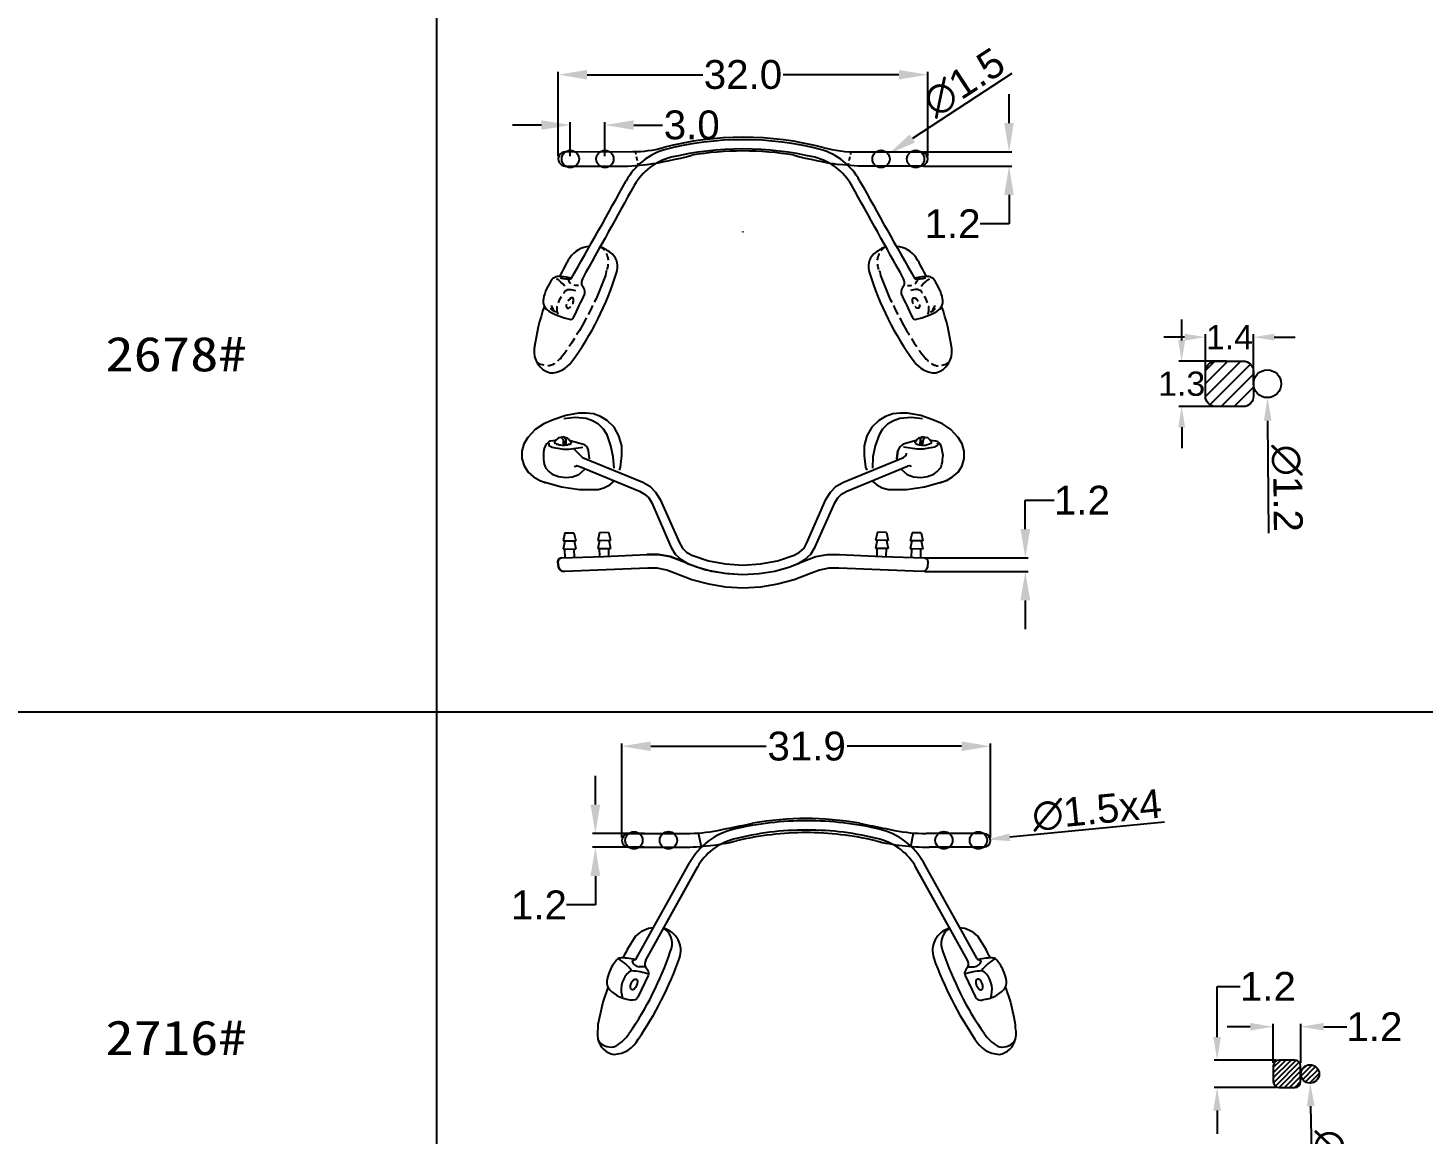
# Model space of a CAD drawing. Header units: inches. Extents: x 3613 to 8393, y -2205 to -794.
# Drawn here: x 7100.3 to 7221.2, y -1060.1 to -964.2 of the extents above; entities that cross this region are included whole.
import ezdxf

# ---------------------------------------------------------------- set-up
doc = ezdxf.new("R2010")
doc.units = ezdxf.units.IN
doc.header["$MEASUREMENT"] = 0
doc.linetypes.add('HIDDEN2', pattern=[0.1875, 0.125, -0.0625])
doc.linetypes.add('PDF_IMPORT', pattern=[1, 0.8, -0.2])
doc.layers.add('Dimension', color=3, linetype='Continuous')
doc.layers.add('Hidden Line', color=1, linetype='HIDDEN2')
doc.styles.get("Standard").update_dxf_attribs({"font": 'arial.ttf'})
doc.dimstyles.get("Standard").update_dxf_attribs({"dimtxt": 2, "dimasz": 2, "dimexe": 0.25, "dimexo": 0.25, "dimgap": 0.25, "dimtad": 1, "dimzin": 0, "dimdsep": 46, "dimtxsty": 'Standard', "dimcen": 0, "dimclrd": 3, "dimclre": 3, "dimclrt": 256, "dimazin": 0, "dimtfac": 1, "dimtofl": 0, "dimtmove": 0, "dimatfit": 3, "dimfxl": 1, "dimtolj": 1, "dimtzin": 0, "dimarcsym": 0})
doc.dimstyles.new('Standard$0', dxfattribs={"dimtxt": 2.3, "dimasz": 2, "dimexe": 1, "dimexo": 1, "dimgap": 1, "dimtad": 0, "dimtih": 1, "dimtoh": 1, "dimdec": 1, "dimzin": 0, "dimdsep": 46, "dimtxsty": 'Standard', "dimcen": 0, "dimclrd": 4, "dimclre": 4, "dimclrt": 4, "dimadec": 1, "dimazin": 0, "dimtfac": 1, "dimtdec": 1, "dimtofl": 0, "dimtmove": 0, "dimatfit": 0, "dimfxl": 1, "dimtolj": 1, "dimtzin": 0, "dimarcsym": 0})

# ---------------------------------------------------------------- blocks, each defined once
blk = doc.blocks.new('*D620')
at = {"layer": 'Defpoints', "color": 0, "transparency": 16777216}
for p in [(7204.47, -993.12), (7200.33, -997.05), (7204.47, -997.05)]:
    blk.add_point(p, dxfattribs=at)
at = {"layer": 'Dimension', "color": 3, "lineweight": -2, "transparency": 16777216}
for p, q in [((7200.33, -991.32), (7200.33, -989.52)), ((7204.22, -993.12), (7200.08, -993.12)), ((7204.22, -997.05), (7200.08, -997.05)), ((7200.33, -998.85), (7200.33, -1000.65))]:
    blk.add_line(p, q, dxfattribs=at)
at = {"layer": 'Dimension', "color": 3, "transparency": 16777216}
for points in [[(7200.03, -991.32), (7200.63, -991.32), (7200.33, -993.12)], [(7200.03, -998.85), (7200.63, -998.85), (7200.33, -997.05)]]:
    blk.add_solid(points, dxfattribs=at)
at = {"layer": 'Dimension', "transparency": 16777216, "insert": (7200.33, -995.09), "char_height": 2.1, "attachment_point": 5}
blk.add_mtext('\\A1;1.3', dxfattribs=at)
blk = doc.blocks.new('*D621')
at = {"layer": 'Defpoints', "color": 0, "transparency": 16777216}
for p in [(7206.55, -991.04), (7202.38, -995.14), (7206.55, -995.14)]:
    blk.add_point(p, dxfattribs=at)
at = {"layer": 'Dimension', "color": 3, "lineweight": -2, "transparency": 16777216}
for p, q in [((7200.58, -991.04), (7198.78, -991.04)), ((7202.38, -994.89), (7202.38, -990.79)), ((7206.55, -994.89), (7206.55, -990.79)), ((7208.35, -991.04), (7210.15, -991.04))]:
    blk.add_line(p, q, dxfattribs=at)
at = {"layer": 'Dimension', "color": 3, "transparency": 16777216}
for points in [[(7200.58, -990.74), (7200.58, -991.34), (7202.38, -991.04)], [(7208.35, -990.74), (7208.35, -991.34), (7206.55, -991.04)]]:
    blk.add_solid(points, dxfattribs=at)
at = {"layer": 'Dimension', "transparency": 16777216, "insert": (7204.47, -991.04), "char_height": 2.1, "attachment_point": 5}
blk.add_mtext('\\A1;1.4', dxfattribs=at)
blk = doc.blocks.new('*D622')
at = {"layer": 'Defpoints', "color": 0, "transparency": 16777216}
for p in [(7178.32, -968.29), (7146.3, -975.6), (7178.32, -975.6)]:
    blk.add_point(p, dxfattribs=at)
at = {"layer": 'Dimension', "color": 3, "lineweight": -2, "transparency": 16777216}
for p, q in [((7146.3, -975.35), (7146.3, -968.04)), ((7148.8, -968.29), (7158.82, -968.29)), ((7175.82, -968.29), (7165.8, -968.29)), ((7178.32, -975.35), (7178.32, -968.04))]:
    blk.add_line(p, q, dxfattribs=at)
at = {"layer": 'Dimension', "color": 3, "transparency": 16777216}
for points in [[(7148.8, -967.88), (7148.8, -968.71), (7146.3, -968.29)], [(7175.82, -967.88), (7175.82, -968.71), (7178.32, -968.29)]]:
    blk.add_solid(points, dxfattribs=at)
at = {"layer": 'Dimension', "transparency": 16777216, "insert": (7162.31, -968.29), "char_height": 2.5, "attachment_point": 5}
blk.add_mtext('\\A1;32.0', dxfattribs=at)
blk = doc.blocks.new('*D623')
at = {"layer": 'Defpoints', "color": 0, "transparency": 16777216}
for p in [(7177.71, -974.98), (7177.71, -976.21), (7185.37, -976.21)]:
    blk.add_point(p, dxfattribs=at)
at = {"layer": 'Dimension', "color": 3, "lineweight": -2, "transparency": 16777216}
for p, q in [((7185.37, -972.48), (7185.37, -969.98)), ((7177.96, -974.98), (7185.62, -974.98)), ((7177.96, -976.21), (7185.62, -976.21)), ((7185.37, -978.71), (7185.37, -981.21)), ((7185.37, -981.21), (7182.87, -981.21))]:
    blk.add_line(p, q, dxfattribs=at)
at = {"layer": 'Dimension', "color": 3, "transparency": 16777216}
for points in [[(7184.95, -972.48), (7185.78, -972.48), (7185.37, -974.98)], [(7184.95, -978.71), (7185.78, -978.71), (7185.37, -976.21)]]:
    blk.add_solid(points, dxfattribs=at)
at = {"layer": 'Dimension', "transparency": 16777216, "insert": (7180.47, -981.21), "char_height": 2.5, "attachment_point": 5}
blk.add_mtext('\\A1;1.2', dxfattribs=at)
blk = doc.blocks.new('*D624')
at = {"layer": 'Defpoints', "color": 0, "transparency": 16777216}
for p in [(7150.35, -972.66), (7147.35, -975.6), (7150.35, -975.6)]:
    blk.add_point(p, dxfattribs=at)
at = {"layer": 'Dimension', "color": 3, "lineweight": -2, "transparency": 16777216}
for p, q in [((7144.85, -972.66), (7142.35, -972.66)), ((7147.35, -975.35), (7147.35, -972.41)), ((7150.35, -975.35), (7150.35, -972.41)), ((7152.85, -972.66), (7155.35, -972.66))]:
    blk.add_line(p, q, dxfattribs=at)
at = {"layer": 'Dimension', "color": 3, "transparency": 16777216}
for points in [[(7144.85, -972.24), (7144.85, -973.07), (7147.35, -972.66)], [(7152.85, -972.24), (7152.85, -973.07), (7150.35, -972.66)]]:
    blk.add_solid(points, dxfattribs=at)
at = {"layer": 'Dimension', "transparency": 16777216, "insert": (7157.87, -972.66), "char_height": 2.5, "attachment_point": 5}
blk.add_mtext('\\A1;3.0', dxfattribs=at)
blk = doc.blocks.new('*D625')
at = {"layer": 'Defpoints', "color": 0, "transparency": 16777216}
for p in [(7174.9, -975.19), (7173.65, -976.01)]:
    blk.add_point(p, dxfattribs=at)
at = {"layer": 'Dimension', "color": 3, "transparency": 16777216}
blk.add_line((7185.6, -968.18), (7176.99, -973.82), dxfattribs=at)
blk.add_solid([(7176.76, -973.47), (7177.22, -974.16), (7174.9, -975.19)], dxfattribs=at)
at = {"layer": 'Dimension', "transparency": 16777216, "insert": (7181.47, -968.98), "char_height": 2.5, "attachment_point": 5, "rotation": 33.237}
blk.add_mtext('\\A1;∅1.5', dxfattribs=at)
blk = doc.blocks.new('*D626')
at = {"layer": 'Defpoints', "color": 0, "transparency": 16777216}
for p in [(7177.84, -1010.17), (7186.78, -1010.17), (7177.8, -1011.36)]:
    blk.add_point(p, dxfattribs=at)
at = {"layer": 'Dimension', "color": 3, "lineweight": -2, "transparency": 16777216}
for p, q in [((7186.78, -1007.67), (7186.78, -1005.17)), ((7186.78, -1005.17), (7189.28, -1005.17)), ((7178.09, -1010.17), (7187.03, -1010.17)), ((7178.05, -1011.36), (7187.03, -1011.36)), ((7186.78, -1013.86), (7186.78, -1016.36))]:
    blk.add_line(p, q, dxfattribs=at)
at = {"layer": 'Dimension', "color": 3, "transparency": 16777216}
for points in [[(7186.36, -1007.67), (7187.2, -1007.67), (7186.78, -1010.17)], [(7186.36, -1013.86), (7187.2, -1013.86), (7186.78, -1011.36)]]:
    blk.add_solid(points, dxfattribs=at)
at = {"layer": 'Dimension', "transparency": 16777216, "insert": (7191.68, -1005.17), "char_height": 2.5, "attachment_point": 5}
blk.add_mtext('\\A1;1.2', dxfattribs=at)
blk = doc.blocks.new('*D628')
at = {"layer": 'Defpoints', "color": 0, "transparency": 16777216}
for p in [(7183.75, -1026.5), (7151.82, -1034.65), (7183.75, -1034.65)]:
    blk.add_point(p, dxfattribs=at)
at = {"layer": 'Dimension', "color": 3, "lineweight": -2, "transparency": 16777216}
for p, q in [((7151.82, -1034.4), (7151.82, -1026.25)), ((7183.75, -1034.4), (7183.75, -1026.25)), ((7154.32, -1026.5), (7164.33, -1026.5)), ((7181.25, -1026.5), (7171.33, -1026.5))]:
    blk.add_line(p, q, dxfattribs=at)
at = {"layer": 'Dimension', "color": 3, "transparency": 16777216}
for points in [[(7154.32, -1026.08), (7154.32, -1026.92), (7151.82, -1026.5)], [(7181.25, -1026.08), (7181.25, -1026.92), (7183.75, -1026.5)]]:
    blk.add_solid(points, dxfattribs=at)
at = {"layer": 'Dimension', "transparency": 16777216, "insert": (7167.83, -1026.5), "char_height": 2.5, "attachment_point": 5}
blk.add_mtext('\\A1;31.9', dxfattribs=at)
blk = doc.blocks.new('*D629')
at = {"layer": 'Defpoints', "color": 0, "transparency": 16777216}
for p in [(7181.96, -1034.73), (7183.46, -1034.58)]:
    blk.add_point(p, dxfattribs=at)
at = {"layer": 'Dimension', "color": 3, "lineweight": -2, "transparency": 16777216}
blk.add_line((7198.83, -1033.08), (7185.45, -1034.39), dxfattribs=at)
at = {"layer": 'Dimension', "color": 3, "transparency": 16777216}
blk.add_solid([(7185.41, -1034.06), (7185.48, -1034.72), (7183.46, -1034.58)], dxfattribs=at)
at = {"layer": 'Dimension', "transparency": 16777216, "insert": (7192.98, -1032.05), "char_height": 2.5, "attachment_point": 5, "rotation": 5.5595}
blk.add_mtext('\\A1;∅1.5x4', dxfattribs=at)
blk = doc.blocks.new('*D630')
at = {"layer": 'Defpoints', "color": 0, "transparency": 16777216}
for p in [(7154.03, -1034.06), (7149.52, -1035.25), (7154.03, -1035.25)]:
    blk.add_point(p, dxfattribs=at)
at = {"layer": 'Dimension', "color": 3, "lineweight": -2, "transparency": 16777216}
for p, q in [((7149.52, -1031.56), (7149.52, -1029.06)), ((7153.78, -1034.06), (7149.27, -1034.06)), ((7153.78, -1035.25), (7149.27, -1035.25)), ((7149.52, -1037.75), (7149.52, -1040.25)), ((7149.52, -1040.25), (7147.02, -1040.25))]:
    blk.add_line(p, q, dxfattribs=at)
at = {"layer": 'Dimension', "color": 3, "transparency": 16777216}
for points in [[(7149.1, -1031.56), (7149.94, -1031.56), (7149.52, -1034.06)], [(7149.1, -1037.75), (7149.94, -1037.75), (7149.52, -1035.25)]]:
    blk.add_solid(points, dxfattribs=at)
at = {"layer": 'Dimension', "transparency": 16777216, "insert": (7144.63, -1040.25), "char_height": 2.5, "attachment_point": 5}
blk.add_mtext('\\A1;1.2', dxfattribs=at)
blk = doc.blocks.new('*D632')
at = {"layer": 'Defpoints', "color": 0, "transparency": 16777216}
for p in [(7208.27, -1050.81), (7208.27, -1054.2), (7210.64, -1054.2)]:
    blk.add_point(p, dxfattribs=at)
at = {"layer": 'Dimension', "color": 3, "lineweight": -2, "transparency": 16777216}
for p, q in [((7208.27, -1053.95), (7208.27, -1050.56)), ((7210.64, -1053.95), (7210.64, -1050.56)), ((7206.27, -1050.81), (7204.27, -1050.81)), ((7212.64, -1050.81), (7214.64, -1050.81))]:
    blk.add_line(p, q, dxfattribs=at)
at = {"layer": 'Dimension', "color": 3, "transparency": 16777216}
for points in [[(7206.27, -1050.48), (7206.27, -1051.14), (7208.27, -1050.81)], [(7212.64, -1050.48), (7212.64, -1051.14), (7210.64, -1050.81)]]:
    blk.add_solid(points, dxfattribs=at)
at = {"layer": 'Dimension', "transparency": 16777216, "insert": (7217.03, -1050.81), "char_height": 2.5, "attachment_point": 5}
blk.add_mtext('\\A1;1.2', dxfattribs=at)
blk = doc.blocks.new('*D633')
at = {"layer": 'Defpoints', "color": 0, "transparency": 16777216}
for p in [(7208.77, -1053.7), (7203.4, -1056.08), (7208.77, -1056.08)]:
    blk.add_point(p, dxfattribs=at)
at = {"layer": 'Dimension', "color": 3, "lineweight": -2, "transparency": 16777216}
for p, q in [((7203.4, -1051.7), (7203.4, -1047.31)), ((7203.4, -1047.31), (7205.4, -1047.31)), ((7208.52, -1053.7), (7203.15, -1053.7)), ((7208.52, -1056.08), (7203.15, -1056.08)), ((7203.4, -1058.08), (7203.4, -1060.08))]:
    blk.add_line(p, q, dxfattribs=at)
at = {"layer": 'Dimension', "color": 3, "transparency": 16777216}
for points in [[(7203.07, -1051.7), (7203.73, -1051.7), (7203.4, -1053.7)], [(7203.07, -1058.08), (7203.73, -1058.08), (7203.4, -1056.08)]]:
    blk.add_solid(points, dxfattribs=at)
at = {"layer": 'Dimension', "transparency": 16777216, "insert": (7207.8, -1047.31), "char_height": 2.5, "attachment_point": 5}
blk.add_mtext('\\A1;1.2', dxfattribs=at)
blk = doc.blocks.new('*D634')
at = {"layer": 'Defpoints', "color": 0, "transparency": 16777216}
for p in [(7211.43, -1054.11), (7211.47, -1055.69)]:
    blk.add_point(p, dxfattribs=at)
at = {"layer": 'Dimension', "color": 3, "transparency": 16777216}
blk.add_line((7211.73, -1067.47), (7211.51, -1057.69), dxfattribs=at)
blk.add_solid([(7211.85, -1057.69), (7211.18, -1057.7), (7211.47, -1055.69)], dxfattribs=at)
at = {"layer": 'Dimension', "transparency": 16777216, "insert": (7213.24, -1063.54), "char_height": 2.5, "attachment_point": 5, "rotation": 271.2858}
blk.add_mtext('\\A1;∅0.8', dxfattribs=at)
blk = doc.blocks.new('*D635')
at = {"layer": 'Defpoints', "color": 0, "transparency": 16777216}
for p in [(7207.74, -993.88), (7207.77, -996.28)]:
    blk.add_point(p, dxfattribs=at)
at = {"layer": 'Dimension', "color": 3, "transparency": 16777216}
blk.add_line((7207.89, -1008.03), (7207.79, -998.28), dxfattribs=at)
blk.add_solid([(7208.12, -998.28), (7207.45, -998.29), (7207.77, -996.28)], dxfattribs=at)
at = {"layer": 'Dimension', "transparency": 16777216, "insert": (7209.45, -1004.14), "char_height": 2.5, "attachment_point": 5, "rotation": 270.5999}
blk.add_mtext('\\A1;∅1.2', dxfattribs=at)

msp = doc.modelspace()

# ---------------------------------------------------------------- hatches: boundary and pattern name
h = msp.add_hatch()
h.set_pattern_fill('ANSI31', color=6, scale=0.25)
h.set_pattern_definition([(45, (14134.7451, -2261.6643), (-0.56126601, 0.56126601), [])])
h.paths.add_polyline_path([(7206.555, -994.967), (7206.555, -994.016, 0.4142136), (7205.655, -993.116), (7203.279, -993.116, 0.4142136), (7202.379, -994.016), (7202.379, -996.155, 0.4142136), (7203.279, -997.055), (7205.655, -997.055, 0.4142136), (7206.555, -996.155), (7206.555, -995.198, -0.0239263), (7206.549, -995.082, -0.0239263)])
h = msp.add_hatch()
h.set_pattern_fill('ANSI31', color=6, scale=0.1, style=0)
h.set_pattern_definition([(45, (5041.81207, 311.1355), (-0.224506403, 0.224506403), [])])
h.paths.add_polyline_path([(7208.265, -1055.575, 0.4142136), (7208.765, -1056.075), (7210.137, -1056.075, 0.4142136), (7210.637, -1055.575), (7210.637, -1054.204, 0.4142136), (7210.137, -1053.704), (7208.765, -1053.704, 0.4142136), (7208.265, -1054.204)])
h.paths.add_polyline_path([(7210.658, -1054.9, 0.653534), (7211.99, -1055.484), (7212.036, -1055.438, 0.1883036), (7212.246, -1054.9, 1)])

# ---------------------------------------------------------------- linework, layer by layer
for p, q in [((7135.759, -894.646), (7135.759, -1150.606)), ((7025.147, -1023.522), (7421.585, -1023.522)), ((7152.415, -1034.061), (7157.389, -1034.061)), ((7183.158, -1034.061), (7178.185, -1034.061)), ((7152.415, -1035.247), (7157.124, -1035.247)), ((7183.158, -1035.247), (7178.45, -1035.247)), ((7153.093, -1044.86), (7157.681, -1036.609)), ((7153.897, -1045.029), (7158.367, -1036.976)), ((7181.761, -1045.029), (7177.292, -1036.976)), ((7182.566, -1044.86), (7177.977, -1036.609)), ((7152.246, -1048.417), (7152.63, -1048.502)), ((7183.413, -1048.417), (7183.028, -1048.502)), ((7208.265, -1054.204), (7208.265, -1055.575)), ((7210.137, -1053.704), (7208.765, -1053.704)), ((7210.637, -1055.575), (7210.637, -1054.204)), ((7208.765, -1056.075), (7210.137, -1056.075))]:
    msp.add_line(p, q)
at = {"color": 7, "lineweight": -3}
for p, q in [((7146.915, -974.984), (7152.756, -974.963)), ((7172.296, -974.984), (7177.711, -974.984)), ((7146.915, -976.211), (7152.33, -976.211)), ((7152.33, -976.211), (7154.022, -976.084)), ((7172.296, -976.211), (7170.604, -976.084)), ((7177.711, -976.211), (7172.296, -976.211))]:
    msp.add_line(p, q, dxfattribs=at)
for points in [[(7153.049, -975.196), (7153.007, -974.984)], [(7153.176, -975.745), (7153.091, -975.407)], [(7171.577, -975.407), (7171.492, -975.745)], [(7171.662, -974.984), (7171.619, -975.196)], [(7153.261, -976.169), (7153.218, -975.957)], [(7171.45, -975.957), (7171.408, -976.169)], [(7162.313, -981.921), (7162.313, -981.879)], [(7150.342, -983.529), (7150.215, -983.402), (7150.13, -983.317), (7150.046, -983.275), (7149.961, -983.19)], [(7149.961, -983.233), (7150.299, -983.36)], [(7150.68, -984.375), (7150.638, -984.248), (7150.638, -984.163), (7150.596, -984.079), (7150.553, -983.952), (7150.511, -983.825), (7150.511, -983.783)], [(7173.946, -984.375), (7173.988, -984.248), (7173.988, -984.163), (7174.03, -984.079), (7174.073, -983.952), (7174.115, -983.825), (7174.115, -983.783)], [(7174.284, -983.529), (7174.411, -983.402), (7174.496, -983.317), (7174.58, -983.275), (7174.665, -983.19)], [(7174.665, -983.233), (7174.327, -983.36)], [(7150.511, -985.263), (7150.469, -985.348), (7150.384, -985.686), (7150.173, -986.278), (7149.876, -986.998), (7149.58, -987.717), (7149.411, -988.013)], [(7150.553, -985.179), (7150.596, -985.009), (7150.638, -984.883), (7150.638, -984.756), (7150.638, -984.713)], [(7174.073, -985.179), (7174.03, -985.009), (7173.988, -984.883), (7173.988, -984.756), (7173.988, -984.713)], [(7174.115, -985.263), (7174.157, -985.348), (7174.242, -985.686), (7174.453, -986.278), (7174.75, -986.998), (7175.046, -987.717), (7175.215, -988.013)], [(7146.873, -986.617), (7146.704, -986.405), (7146.535, -986.278), (7146.365, -986.109), (7146.154, -985.982)], [(7147.381, -986.405), (7147.296, -986.321), (7147.254, -986.194), (7147.169, -986.067)], [(7148.057, -986.575), (7147.931, -986.575), (7147.804, -986.575), (7147.677, -986.532)], [(7176.568, -986.575), (7176.695, -986.575), (7176.822, -986.575), (7176.949, -986.532)], [(7177.245, -986.405), (7177.33, -986.321), (7177.372, -986.194), (7177.457, -986.067)], [(7177.753, -986.617), (7177.922, -986.405), (7178.091, -986.278), (7178.261, -986.109), (7178.472, -985.982)], [(7146.323, -988.055), (7146.45, -987.759), (7146.577, -987.505)], [(7146.746, -987.209), (7146.788, -987.209), (7146.915, -987.04), (7146.958, -986.998), (7147.042, -986.955), (7147.127, -986.913), (7147.169, -986.913), (7147.381, -986.913), (7147.804, -986.998)], [(7147.55, -988.14), (7147.592, -988.097), (7147.592, -988.013), (7147.634, -987.928), (7147.634, -987.844), (7147.634, -987.759), (7147.592, -987.717), (7147.592, -987.674), (7147.55, -987.632), (7147.508, -987.632), (7147.465, -987.632), (7147.381, -987.674), (7147.338, -987.674), (7147.296, -987.759), (7147.211, -987.801), (7147.169, -987.886), (7147.127, -987.928)], [(7177.88, -987.209), (7177.838, -987.209), (7177.711, -987.04), (7177.668, -986.998), (7177.584, -986.955), (7177.499, -986.913), (7177.457, -986.913), (7177.245, -986.913), (7176.822, -986.998)], [(7177.076, -988.14), (7177.034, -988.097), (7177.034, -988.013), (7176.992, -987.928), (7176.992, -987.844), (7176.992, -987.759), (7177.034, -987.717), (7177.034, -987.674), (7177.076, -987.632), (7177.118, -987.632), (7177.161, -987.632), (7177.245, -987.674), (7177.288, -987.674), (7177.33, -987.759), (7177.415, -987.801), (7177.457, -987.886), (7177.499, -987.928)], [(7178.303, -988.055), (7178.176, -987.759), (7178.049, -987.505)], [(7145.731, -988.309), (7145.731, -988.394), (7145.858, -988.605), (7145.9, -988.732), (7146.027, -988.859), (7145.816, -988.732), (7145.689, -988.605), (7145.646, -988.52)], [(7146.323, -989.028), (7146.281, -988.986), (7146.239, -988.901), (7146.196, -988.817), (7146.196, -988.732), (7146.196, -988.563), (7146.196, -988.394), (7146.239, -988.351)], [(7147.042, -988.224), (7147, -988.309), (7147, -988.351), (7147.042, -988.436), (7147.042, -988.478), (7147.085, -988.52), (7147.127, -988.52), (7147.169, -988.52), (7147.211, -988.52), (7147.296, -988.478), (7147.338, -988.436), (7147.381, -988.394)], [(7149.284, -988.309), (7149.115, -988.647), (7148.904, -989.07)], [(7175.342, -988.309), (7175.511, -988.647), (7175.722, -989.07)], [(7177.584, -988.224), (7177.626, -988.309), (7177.626, -988.351), (7177.584, -988.436), (7177.584, -988.478), (7177.541, -988.52), (7177.499, -988.52), (7177.457, -988.52), (7177.415, -988.52), (7177.33, -988.478), (7177.288, -988.436), (7177.245, -988.394)], [(7178.303, -989.028), (7178.345, -988.986), (7178.387, -988.901), (7178.43, -988.817), (7178.43, -988.732), (7178.43, -988.563), (7178.43, -988.394), (7178.387, -988.351)], [(7178.895, -988.309), (7178.895, -988.394), (7178.768, -988.605), (7178.726, -988.732), (7178.599, -988.859), (7178.81, -988.732), (7178.937, -988.605), (7178.98, -988.52)], [(7148.734, -989.366), (7148.523, -989.789), (7148.142, -990.466), (7147.888, -990.847)], [(7175.892, -989.366), (7176.103, -989.789), (7176.484, -990.466), (7176.738, -990.847)], [(7147.719, -991.143), (7147.465, -991.566), (7147.254, -991.862)], [(7176.907, -991.143), (7177.161, -991.566), (7177.372, -991.862)], [(7147.042, -992.158), (7146.831, -992.454), (7146.535, -992.835), (7146.492, -992.92), (7146.408, -992.962), (7146.323, -993.047), (7146.281, -993.089), (7146.239, -993.131)], [(7177.584, -992.158), (7177.795, -992.454), (7178.091, -992.835), (7178.134, -992.92), (7178.218, -992.962), (7178.303, -993.047), (7178.345, -993.089), (7178.387, -993.131)], [(7145.096, -993.47), (7144.927, -993.427), (7144.716, -993.385), (7144.42, -993.174)], [(7145.985, -993.3), (7145.942, -993.343), (7145.816, -993.427), (7145.731, -993.47), (7145.646, -993.47), (7145.562, -993.512), (7145.435, -993.512), (7145.393, -993.512)], [(7178.641, -993.3), (7178.684, -993.343), (7178.81, -993.427), (7178.895, -993.47), (7178.98, -993.47), (7179.064, -993.512), (7179.191, -993.512), (7179.233, -993.512)], [(7179.53, -993.47), (7179.699, -993.427), (7179.91, -993.385), (7180.206, -993.174)], [(7151.611, -1002.565), (7151.695, -1002.312), (7151.822, -1001.296), (7151.822, -1000.45), (7151.568, -999.604), (7151.145, -998.843), (7150.553, -998.251), (7149.961, -997.912), (7149.369, -997.701), (7148.734, -997.616), (7148.058, -997.616), (7146.958, -997.828), (7145.858, -998.208), (7145.054, -998.547), (7144.293, -999.054), (7143.658, -999.731), (7143.32, -1000.281), (7143.151, -1000.916), (7143.151, -1001.55), (7143.362, -1002.185), (7143.7, -1002.735), (7144.166, -1003.158), (7144.758, -1003.496)], [(7151.145, -1002.396), (7151.061, -1001.423), (7150.849, -1000.45), (7150.553, -999.52), (7150.215, -999.012), (7149.792, -998.589), (7149.284, -998.293), (7148.734, -998.081), (7147.761, -997.997), (7146.788, -998.124)], [(7179.91, -1003.496), (7180.46, -1003.158), (7180.968, -1002.735), (7181.306, -1002.185), (7181.475, -1001.55), (7181.475, -1000.916), (7181.306, -1000.281), (7180.968, -999.731), (7180.333, -999.054), (7179.614, -998.547), (7178.768, -998.208), (7177.711, -997.828), (7176.568, -997.616), (7175.934, -997.616), (7175.299, -997.701), (7174.665, -997.912), (7174.073, -998.251), (7173.481, -998.843), (7173.058, -999.604), (7172.804, -1000.45), (7172.804, -1001.296), (7172.931, -1002.312), (7173.058, -1002.565)], [(7177.88, -998.124), (7176.907, -997.997), (7175.892, -998.081), (7175.342, -998.293), (7174.834, -998.589), (7174.411, -999.012), (7174.115, -999.52), (7173.777, -1000.45), (7173.565, -1001.423), (7173.523, -1002.396)], [(7146.535, -999.731), (7146.323, -999.773), (7146.112, -999.943), (7145.985, -1000.154), (7145.985, -1000.197), (7146.027, -1000.239), (7146.112, -1000.281), (7146.154, -1000.323), (7146.281, -1000.323), (7146.365, -1000.366), (7146.492, -1000.366), (7146.619, -1000.408), (7146.746, -1000.408), (7146.873, -1000.408), (7147, -1000.366), (7147.127, -1000.366), (7147.211, -1000.323), (7147.296, -1000.323), (7147.381, -1000.281), (7147.381, -1000.239), (7147.423, -1000.239)], [(7147, -1000.281), (7146.746, -1000.281), (7146.746, -999.943), (7146.535, -999.689)], [(7146.788, -999.689), (7146.577, -999.731)], [(7146.746, -999.985), (7147, -1000.281), (7147, -999.943), (7146.788, -999.689), (7147.042, -999.773), (7147.254, -999.943), (7147.423, -1000.154), (7147.423, -1000.197)], [(7177.245, -1000.197), (7177.245, -1000.154), (7177.372, -999.943), (7177.584, -999.773), (7177.88, -999.689), (7177.668, -999.943), (7177.626, -1000.281), (7177.88, -999.985)], [(7178.134, -999.689), (7177.922, -999.943), (7177.88, -1000.281), (7177.626, -1000.281)], [(7146.069, -999.985), (7145.604, -1000.07), (7145.477, -1000.112), (7145.393, -1000.197), (7145.266, -1000.323), (7145.223, -1000.408), (7145.181, -1000.493), (7145.096, -1000.704), (7145.012, -1001), (7145.012, -1001.296), (7145.012, -1001.635), (7145.054, -1001.846), (7145.096, -1002.058), (7145.181, -1002.269), (7145.223, -1002.396), (7145.477, -1002.692), (7145.773, -1002.904), (7146.323, -1003.115), (7146.958, -1003.2), (7147.55, -1003.158), (7148.1, -1002.946), (7148.565, -1002.523)], [(7145.477, -1000.239), (7145.477, -1000.366), (7145.519, -1000.45), (7145.604, -1000.493), (7145.773, -1000.577), (7146.069, -1000.62), (7146.281, -1000.662), (7146.746, -1000.746), (7147.211, -1000.746), (7148.438, -1000.577)], [(7147.338, -999.985), (7148.481, -1000.323), (7148.777, -1000.535), (7148.904, -1000.873), (7148.988, -1001.592)], [(7147.62, -1000.69), (7148.396, -1001.466), (7153.641, -1003.623), (7154.233, -1003.961), (7154.741, -1004.469), (7155.122, -1005.103), (7156.814, -1008.868), (7157.068, -1009.334), (7157.406, -1009.672), (7157.871, -1009.926), (7159.31, -1010.433), (7160.79, -1010.687), (7162.313, -1010.814), (7163.836, -1010.687), (7165.316, -1010.433), (7166.755, -1009.926), (7167.22, -1009.672), (7167.601, -1009.334), (7167.854, -1008.868), (7169.504, -1005.103), (7169.885, -1004.469), (7170.393, -1003.961), (7171.027, -1003.623), (7176.23, -1001.466), (7176.442, -1001.296), (7176.484, -1001.085)], [(7177.33, -999.985), (7176.188, -1000.323), (7175.892, -1000.535), (7175.722, -1000.873), (7175.638, -1001.592), (7175.722, -1000.873)], [(7176.061, -1002.523), (7176.526, -1002.946), (7177.076, -1003.158), (7177.711, -1003.2), (7178.303, -1003.115), (7178.853, -1002.904), (7179.149, -1002.692), (7179.403, -1002.396), (7179.487, -1002.269), (7179.53, -1002.058), (7179.614, -1001.846), (7179.614, -1001.635), (7179.656, -1001.296), (7179.614, -1001), (7179.53, -1000.704), (7179.487, -1000.493), (7179.445, -1000.408), (7179.403, -1000.323), (7179.36, -1000.323), (7179.276, -1000.197), (7179.191, -1000.112), (7179.022, -1000.07), (7178.557, -999.985)], [(7179.149, -1000.239), (7179.191, -1000.366), (7179.149, -1000.45), (7179.022, -1000.493), (7178.895, -1000.577), (7178.599, -1000.62), (7178.387, -1000.662), (7177.922, -1000.746), (7177.415, -1000.746), (7176.23, -1000.577)], [(7147.719, -1002.269), (7147.761, -1002.227), (7147.804, -1002.227), (7147.846, -1002.227), (7147.888, -1002.185), (7147.931, -1002.185), (7147.888, -1002.185), (7148.1, -1002.227), (7153.345, -1004.384), (7153.768, -1004.638), (7154.149, -1004.977), (7154.403, -1005.4), (7156.052, -1009.207), (7156.433, -1009.841), (7156.941, -1010.306), (7157.575, -1010.687), (7159.098, -1011.195), (7160.706, -1011.491), (7162.313, -1011.618)], [(7147.761, -1002.227), (7147.804, -1002.227), (7147.846, -1002.227)], [(7167.051, -1010.687), (7167.685, -1010.306), (7168.193, -1009.841), (7168.574, -1009.207), (7170.266, -1005.4), (7170.519, -1004.977), (7170.858, -1004.638), (7171.323, -1004.384), (7176.568, -1002.227)], [(7176.907, -1002.269), (7176.865, -1002.227), (7176.822, -1002.227), (7176.78, -1002.185), (7176.738, -1002.185), (7176.526, -1002.227)], [(7176.78, -1002.185), (7176.738, -1002.185)], [(7176.865, -1002.227), (7176.822, -1002.227)], [(7144.716, -1003.454), (7145.266, -1003.665)], [(7145.054, -1003.581), (7146.577, -1004.004), (7148.142, -1004.257), (7149.75, -1004.257), (7150.257, -1004.088), (7150.765, -1003.834), (7151.188, -1003.496)], [(7173.481, -1003.496), (7173.904, -1003.834), (7174.369, -1004.088), (7174.919, -1004.257), (7176.484, -1004.257), (7178.049, -1004.004), (7179.572, -1003.581)], [(7179.36, -1003.665), (7179.91, -1003.454)], [(7178.049, -1010.18), (7178.261, -1010.264), (7178.345, -1010.518), (7178.303, -1010.941), (7178.218, -1011.153), (7178.049, -1011.322), (7177.795, -1011.364), (7170.604, -1011.068), (7169.758, -1011.068), (7168.954, -1011.237), (7168.151, -1011.533), (7166.755, -1012.083), (7165.316, -1012.464), (7163.836, -1012.718), (7162.313, -1012.802), (7160.832, -1012.718), (7159.352, -1012.464), (7157.871, -1012.083), (7156.475, -1011.533), (7155.714, -1011.237), (7154.868, -1011.068), (7154.064, -1011.068), (7146.831, -1011.364), (7146.619, -1011.322), (7146.408, -1011.153), (7146.323, -1010.941), (7146.281, -1010.518), (7146.323, -1010.941), (7146.408, -1011.153), (7146.619, -1011.322), (7146.831, -1011.364), (7146.619, -1011.322), (7146.408, -1011.153), (7146.323, -1010.941), (7146.281, -1010.518), (7146.365, -1010.264), (7146.577, -1010.18), (7146.365, -1010.264), (7146.281, -1010.518), (7146.365, -1010.264), (7146.577, -1010.18), (7150.257, -1010.053), (7153.98, -1009.883), (7154.995, -1009.883), (7156.01, -1010.053), (7156.983, -1010.433), (7156.01, -1010.053), (7154.995, -1009.883), (7153.98, -1009.883)], [(7156.983, -1010.433), (7158.294, -1010.941), (7159.606, -1011.322), (7160.959, -1011.533), (7162.313, -1011.618), (7163.709, -1011.533), (7165.063, -1011.322), (7166.374, -1010.941), (7167.643, -1010.433), (7168.616, -1010.053), (7169.631, -1009.883), (7170.689, -1009.883), (7174.369, -1010.053), (7178.049, -1010.18), (7178.261, -1010.264), (7178.345, -1010.518), (7178.303, -1010.941), (7178.218, -1011.153), (7178.049, -1011.322), (7177.795, -1011.364)]]:
    msp.add_lwpolyline(points, dxfattribs=at)
msp.add_lwpolyline([(7162.313, -981.879), (7162.313, -981.921)], close=True, dxfattribs=at)
for points in [[(7206.555, -996.155, -0.4142136), (7205.655, -997.055), (7203.279, -997.055, -0.4142136), (7202.379, -996.155), (7202.379, -994.016, -0.4142136), (7203.279, -993.116), (7205.655, -993.116, -0.4142136), (7206.555, -994.016), (7206.555, -996.155)], [(7153.855, -1045.622), (7154.038, -1045.867, -0.27955), (7154.089, -1046.383), (7153.203, -1048.233, -0.3562544), (7152.63, -1048.502)], [(7181.803, -1045.622), (7181.62, -1045.867, 0.27955), (7181.569, -1046.383), (7182.456, -1048.233, 0.3562544), (7183.028, -1048.502)]]:
    msp.add_lwpolyline(points, format="xyb")
msp.add_lwpolyline([(7177.245, -1000.239, 0.2722215), (7178.641, -1000.197), (7178.641, -1000.154), (7178.514, -999.943), (7178.345, -999.773), (7178.091, -999.731), (7177.88, -999.689)], format="xyb", dxfattribs=at)
for points in [[(7158.725, -1035.205), (7158.471, -1034.019)], [(7153.897, -1045.029), (7158.386, -1036.941)], [(7181.761, -1045.029), (7177.272, -1036.941)], [(7153.855, -1045.622), (7153.431, -1045.622), (7153.304, -1045.622)], [(7181.803, -1045.622), (7182.227, -1045.622), (7182.354, -1045.622)], [(7150.594, -1047.401), (7150.171, -1048.671), (7149.874, -1049.984)], [(7185.064, -1047.401), (7185.488, -1048.671), (7185.784, -1049.984)], [(7149.874, -1049.984), (7149.747, -1050.619), (7149.747, -1050.915), (7149.705, -1051.254), (7149.705, -1051.508), (7149.747, -1051.889), (7149.862, -1052.133)], [(7185.784, -1049.984), (7185.911, -1050.619), (7185.911, -1050.915), (7185.953, -1051.254), (7185.953, -1051.508), (7185.911, -1051.889), (7185.796, -1052.133)], [(7211.992, -1055.482), (7212.077, -1055.398)]]:
    msp.add_lwpolyline(points)
at = {"color": 7, "linetype": 'PDF_IMPORT', "lineweight": 9}
msp.add_lwpolyline([(7152.246, -1048.417), (7152.246, -1048.417)], close=True, dxfattribs=at).dxf.unprotected_set("ltscale", 0)
for centre, radius in [((7147.352, -975.597), 0.75), ((7150.352, -975.597), 0.75), ((7174.274, -975.597), 0.75), ((7177.274, -975.597), 0.75), ((7211.452, -1054.9), 0.794)]:
    msp.add_circle(centre, radius)
at = {"color": 7}
msp.add_circle((7207.755, -995.082), 1.2, dxfattribs=at)
at = {"color": 1}
for centre in [(7152.865, -1034.654), (7155.852, -1034.648), (7179.722, -1034.648), (7182.709, -1034.654)]:
    msp.add_circle(centre, 0.75, dxfattribs=at)
for centre, radius, start, end in [((7162.334, -1001.083), 27.368, 75.36188, 104.63812), ((7162.313, -1000.996), 27.072, 75.61462, 104.38538), ((7146.918, -975.597), 0.613, 89.74283, 270.25783), ((7157.193, -980.249), 5.707, 106.34413, 150.97558), ((7152.779, -965.096), 9.867, 269.86479, 285.51269), ((7157.318, -980.385), 5.085, 103.91753, 150.78109), ((7147.423, -934.858), 41.751, 279.09422, 284.49275), ((7162.313, -1001.975), 27.244, 76.80647, 103.19353), ((7162.313, -1001), 26.1, 80.20194, 99.79806), ((7177.203, -934.858), 41.751, 255.50725, 260.90578), ((7167.308, -980.385), 5.085, 29.21891, 76.08247), ((7167.433, -980.249), 5.707, 29.02442, 73.65587), ((7172.159, -963.711), 11.274, 255.05102, 270.69896), ((7177.708, -975.597), 0.613, 269.74217, 90.25717), ((6399.711, -560.031), 860.528, 330.331001, 330.980452), ((12825.924, -4131.578), 6490.693, 150.9300839, 151.0116521), ((1498.702, -4131.578), 6490.693, 28.9883479, 29.0699161), ((7924.915, -560.031), 860.528, 209.019548, 209.668999), ((7166.074, -995.339), 21.852, 149.24215, 154.15648), ((7149.227, -985.537), 2.37, 95.15709, 144.57344), ((7148.644, -986.658), 3.67, 50.53493, 69.52889), ((7149.922, -984.937), 1.532, 339.45397, 46.53491), ((7174.704, -984.937), 1.532, 133.46509, 200.54603), ((7175.982, -986.658), 3.67, 110.47111, 129.46507), ((7175.399, -985.537), 2.37, 35.42656, 84.84291), ((7158.552, -995.339), 21.852, 25.84352, 30.75785), ((7149.449, -988.717), 4.549, 144.36916, 167.29753), ((7146.445, -986.625), 0.889, 106.21824, 141.16124), ((7146.121, -990.859), 5.089, 74.92871, 89.1515), ((7147.19, -982.655), 3.335, 257.60949, 274.00015), ((7126.309, -977.662), 26.238, 323.81563, 342.67608), ((7149.038, -986.326), 0.728, 151.84022, 199.98893), ((7147.812, -987.17), 0.805, 351.15962, 47.7206), ((7198.317, -977.662), 26.238, 197.32392, 216.18437), ((7176.814, -987.17), 0.805, 132.2794, 188.84038), ((7175.588, -986.326), 0.728, 340.01107, 28.15978), ((7178.505, -990.859), 5.089, 90.8485, 105.07129), ((7177.436, -982.655), 3.335, 265.99985, 282.39051), ((7178.181, -986.625), 0.889, 38.83876, 73.78176), ((7175.177, -988.717), 4.549, 12.70247, 35.63084), ((7145.988, -987.918), 0.997, 168.34218, 239.15769), ((-108825.75, 54582.619), 128600.415, 334.39726487, 334.398268), ((123150.376, 54582.619), 128600.415, 205.601732, 205.60273513), ((7162.519, -994.41), 18.446, 160.79525, 172.52672), ((7148.704, -983.273), 6.378, 239.60839, 257.24889), ((7175.922, -983.273), 6.378, 282.75111, 300.39161), ((7162.107, -994.41), 18.446, 7.47328, 19.20475), ((7147.402, -989.281), 0.237, 243.51081, 349.9739), ((7177.224, -989.281), 0.237, 190.0261, 296.48919), ((7146.132, -992.296), 1.924, 171.45798, 254.07019), ((7178.494, -992.296), 1.924, 285.92981, 8.54202), ((7145.546, -991.758), 2.39, 271.38862, 324.28772), ((7179.08, -991.758), 2.39, 215.71228, 268.61138), ((7162.924, -1039.526), 6, 103.23744, 150.92056), ((7089.902, -680.598), 360.107, 281.24402, 281.73961), ((7167.795, -1060.23), 27.27, 89.92833, 103.23744), ((7168.432, -1065.208), 32.464, 91.06339, 99.32543), ((7167.142, -1065.208), 32.464, 80.67457, 88.93661), ((7167.863, -1060.23), 27.27, 76.76256, 90.07167), ((7245.671, -680.598), 360.107, 258.26039, 258.75598), ((7172.734, -1039.526), 6, 29.07944, 76.76256), ((7152.415, -1034.654), 0.593, 90, 270), ((7157.124, -1015.247), 20, 270, 283.39735), ((7157.389, -1020.061), 14, 270, 281.24402), ((7162.738, -1039.402), 5, 104.55741, 150.97087), ((7167.727, -1058.612), 24.848, 89.76492, 104.55741), ((7167.942, -1060.668), 26.691, 90.24251, 103.39735), ((7167.631, -1060.668), 26.691, 76.60265, 89.75749), ((7167.931, -1058.612), 24.848, 75.44259, 90.23508), ((7178.45, -1015.247), 20, 256.60265, 270), ((7172.92, -1039.402), 5, 29.02913, 75.44259), ((7178.185, -1020.061), 14, 258.75598, 270), ((7183.158, -1034.654), 0.593, 270, 90), ((7163.53, -1050.305), 12.835, 145.06355, 154.89981), ((7154.836, -1044.833), 2.621, 96.11047, 134.22445), ((7154.599, -1043.602), 1.582, 333.43252, 56.8756), ((7154.885, -1044.228), 2.035, 341.90083, 73.4613), ((7180.774, -1044.228), 2.035, 106.5387, 198.09917), ((7181.059, -1043.602), 1.582, 123.1244, 206.56748), ((7180.822, -1044.833), 2.621, 45.77555, 83.88953), ((7172.128, -1050.305), 12.835, 25.10019, 34.93645), ((7129.163, -1035.233), 28.344, 325.27084, 341.32498), ((7206.496, -1035.233), 28.344, 198.67502, 214.72916), ((7153.978, -1047.323), 3.478, 136.38232, 156.04461), ((7151.606, -1045.061), 0.2, 94.83622, 136.80581), ((7149.927, -1047.898), 3.357, 35.24324, 62.38527), ((7151.907, -1048.617), 3.769, 73.89446, 94.83622), ((7152.627, -1044.521), 0.576, 277.06835, 323.97296), ((7153.355, -1044.952), 0.672, 192.0662, 265.71456), ((7127.983, -1034.607), 30.604, 325.61814, 340.42647), ((7154.539, -1045.373), 0.729, 151.84022, 199.98893), ((7207.675, -1034.607), 30.604, 199.57353, 214.38186), ((7181.119, -1045.373), 0.729, 340.01107, 28.15978), ((7182.304, -1044.952), 0.672, 274.28544, 347.9338), ((7183.031, -1044.521), 0.576, 216.02704, 262.93165), ((7183.751, -1048.617), 3.769, 85.16378, 106.10554), ((7185.731, -1047.898), 3.357, 117.61473, 144.75676), ((7184.052, -1045.061), 0.2, 43.19419, 85.16378), ((7181.68, -1047.323), 3.478, 23.95539, 43.61768), ((7151.655, -1046.92), 1.154, 166.93832, 205.74159), ((7157.219, -1048.642), 6.976, 156.95489, 163.49085), ((7153.943, -1047.611), 2.181, 141.63185, 199.0647), ((7152.888, -1046.753), 0.822, 105.47151, 142.91412), ((7151.896, -1054.182), 8.257, 74.27633, 84.62895), ((7183.762, -1054.182), 8.257, 95.37105, 105.72367), ((7182.77, -1046.753), 0.822, 37.08588, 74.52849), ((7181.715, -1047.611), 2.181, 340.9353, 38.36815), ((7178.439, -1048.642), 6.976, 16.50915, 23.04511), ((7184.003, -1046.92), 1.154, 334.25841, 13.06168), ((7152.724, -1045.8), 2.66, 217.56326, 259.63778), ((7182.934, -1045.8), 2.66, 280.36222, 322.43674), ((7148.862, -1048.816), 4.417, 303.38975, 324.48864), ((7186.796, -1048.816), 4.417, 215.51136, 236.61025), ((7151.378, -1051.561), 1.664, 191.36711, 261.37368), ((7150.866, -1051.203), 1.368, 222.81758, 288.18952), ((7151.035, -1050.705), 2.503, 272.13533, 331.7552), ((7184.623, -1050.705), 2.503, 208.2448, 267.86467), ((7184.792, -1051.203), 1.368, 251.81048, 317.18242), ((7184.28, -1051.561), 1.664, 278.62632, 348.63289), ((7208.765, -1054.204), 0.5, 90, 180), ((7210.137, -1054.204), 0.5, 0, 90), ((7208.765, -1055.575), 0.5, 180, 270), ((7210.137, -1055.575), 0.5, 270, 0)]:
    msp.add_arc(centre, radius, start, end)
at = {"color": 7}
msp.add_arc((7178.638, -987.918), 0.997, 300.84231, 11.65782, dxfattribs=at)
msp.add_ellipse((7152.86, -1047.146), major_axis=(-0.191, -0.466), ratio=0.5118098)
at = {"extrusion": (0, 0, -1)}
msp.add_ellipse((7182.799, -1047.146), major_axis=(0.191, -0.466), ratio=0.5118098, dxfattribs=at)
at = {"layer": 'Hidden Line', "color": 1, "ltscale": 10}
for p, q in [((7146.867, -1008.005), (7146.727, -1008.707)), ((7146.867, -1008.005), (7147.667, -1007.993)), ((7147.667, -1007.993), (7147.827, -1008.691)), ((7149.867, -1007.961), (7149.727, -1008.663)), ((7149.867, -1007.961), (7150.667, -1007.949)), ((7150.667, -1007.949), (7150.827, -1008.646)), ((7146.727, -1008.707), (7147.827, -1008.691)), ((7146.877, -1008.705), (7146.738, -1009.407)), ((7146.738, -1009.407), (7147.838, -1009.391)), ((7146.899, -1010.168), (7146.888, -1009.405)), ((7147.677, -1008.693), (7147.838, -1009.391)), ((7147.699, -1010.141), (7147.688, -1009.393)), ((7149.727, -1008.663), (7150.827, -1008.646)), ((7149.877, -1008.661), (7149.737, -1009.363)), ((7149.737, -1009.363), (7150.837, -1009.346)), ((7149.898, -1010.065), (7149.887, -1009.36)), ((7150.677, -1008.649), (7150.837, -1009.346)), ((7150.697, -1010.033), (7150.687, -1009.349)), ((7174.889, -1009.363), (7173.789, -1009.346)), ((7173.929, -1010.032), (7173.939, -1009.349)), ((7174.728, -1010.065), (7174.739, -1009.36)), ((7177.888, -1009.407), (7176.788, -1009.391)), ((7176.927, -1010.141), (7176.938, -1009.393)), ((7177.727, -1010.168), (7177.738, -1009.405))]:
    msp.add_line(p, q, dxfattribs=at)
at = {"layer": 'Hidden Line', "color": 1, "ltscale": 15}
for p, q in [((7173.959, -1007.949), (7173.799, -1008.646)), ((7174.759, -1007.961), (7173.959, -1007.949)), ((7174.759, -1007.961), (7174.899, -1008.663)), ((7176.959, -1007.993), (7176.799, -1008.691)), ((7177.759, -1008.005), (7176.959, -1007.993)), ((7177.759, -1008.005), (7177.899, -1008.707)), ((7173.949, -1008.649), (7173.789, -1009.346)), ((7174.899, -1008.663), (7173.799, -1008.646)), ((7174.749, -1008.661), (7174.889, -1009.363)), ((7176.949, -1008.693), (7176.788, -1009.391)), ((7177.899, -1008.707), (7176.799, -1008.691)), ((7177.749, -1008.705), (7177.888, -1009.407))]:
    msp.add_line(p, q, dxfattribs=at)
at = {"layer": 'Hidden Line', "color": 7, "ltscale": 10}
msp.add_lwpolyline([(7176.849, -1035.205), (7177.103, -1034.019)], dxfattribs=at)

# ---------------------------------------------------------------- texts
at = {"color": 0, "lineweight": 9, "char_height": 3, "width": 14.41517, "attachment_point": 1}
for s, insert in [('{\\fSimSun|b1|i0|c0|p2;\\W1.2;2678\\fSimSun|b1|i0|c134|p2;#}', (7107.059, -991.004)), ('{\\fSimSun|b1|i0|c0|p2;\\W1.2;2716\\fSimSun|b1|i0|c134|p2;#}', (7107.059, -1050.259))]:
    msp.add_mtext(s, dxfattribs=dict(at, insert=insert))

# ---------------------------------------------------------------- dimensions: what is measured, and where the dimension line sits
at = {"layer": 'Dimension'}
for p1, p2, override, picture, middle in [((7173.646, -976.009), (7174.901, -975.186), {"dimtxt": 2.5, "dimasz": 2.5, "dimexe": 0.25, "dimexo": 0.25, "dimgap": 0.25, "dimtad": 1, "dimtih": 0, "dimtoh": 0, "dimdec": 1, "dimcen": 0, "dimclrd": 3, "dimclre": 3, "dimclrt": 256, "dimadec": 2, "dimtdec": 2, "dimtfillclr": 256, "dimlwd": 65535, "dimlwe": 65535, "dimarcsym": 1}, '*D625', (7181.466, -968.976)), ((7207.742, -993.882), (7207.767, -996.282), {"dimtxt": 2.5, "dimdec": 1, "dimlfac": 0.5, "dimtfillclr": 256, "dimlwd": 65535, "dimlwe": 65535, "dimarcsym": 1}, '*D635', (7209.446, -1004.138)), ((7211.434, -1054.107), (7211.47, -1055.694), {"dimtxt": 2.5, "dimdec": 1, "dimlfac": 0.5, "dimtfillclr": 256, "dimlwd": 65535, "dimlwe": 65535, "dimarcsym": 1}, '*D634', (7213.243, -1063.544))]:
    dim = msp.add_diameter_dim_2p(p1=p1, p2=p2, dimstyle='Standard', override=override, dxfattribs=at)
    dim.commit()
    dim.dimension.update_dxf_attribs({"geometry": picture, "text_midpoint": middle})
for base, p1, p2, override, picture, middle in [((7178.321, -968.292), (7146.305, -975.597), (7178.321, -975.597), {"dimtxt": 2.5, "dimasz": 2.5, "dimexe": 0.25, "dimexo": 0.25, "dimgap": 0.25, "dimclrd": 3, "dimclre": 3, "dimclrt": 256, "dimadec": 2, "dimtdec": 2, "dimatfit": 3}, '*D622', (7162.313, -968.292)), ((7150.352, -972.656), (7147.352, -975.597), (7150.352, -975.597), {"dimtxt": 2.5, "dimasz": 2.5, "dimexe": 0.25, "dimexo": 0.25, "dimgap": 0.25, "dimclrd": 3, "dimclre": 3, "dimclrt": 256, "dimadec": 2, "dimtdec": 2, "dimatfit": 3}, '*D624', (7157.873, -972.656)), ((7206.555, -991.037), (7202.379, -995.144), (7206.555, -995.144), {"dimtxt": 2.1, "dimasz": 1.8, "dimexe": 0.25, "dimexo": 0.25, "dimgap": 0.25, "dimlfac": 0.333, "dimclrd": 3, "dimclre": 3, "dimclrt": 256, "dimadec": 2, "dimtdec": 2, "dimatfit": 3}, '*D621', (7204.467, -991.037))]:
    dim = msp.add_linear_dim(base=base, p1=p1, p2=p2, dimstyle='Standard$0', override=override, dxfattribs=at)
    dim.commit()
    dim.dimension.update_dxf_attribs({"geometry": picture, "text_midpoint": middle})
for base, p1, p2, picture, middle in [((7185.366, -976.211), (7177.711, -974.984), (7177.705, -976.211), '*D623', (7180.471, -981.211)), ((7186.78, -1010.172), (7177.795, -1011.364), (7177.836, -1010.172), '*D626', (7191.676, -1005.172)), ((7149.52, -1035.247), (7154.028, -1034.061), (7154.028, -1035.247), '*D630', (7144.625, -1040.247))]:
    dim = msp.add_linear_dim(base=base, p1=p1, p2=p2, angle=90, dimstyle='Standard$0', override={"dimtxt": 2.5, "dimasz": 2.5, "dimexe": 0.25, "dimexo": 0.25, "dimgap": 0.25, "dimclrd": 3, "dimclre": 3, "dimclrt": 256, "dimadec": 2, "dimtdec": 2, "dimatfit": 3}, dxfattribs=at)
    dim.commit()
    dim.dimension.update_dxf_attribs({"geometry": picture, "text_midpoint": middle})
for base, p1, p2, override, picture, middle in [((7200.334, -997.055), (7204.467, -993.116), (7204.467, -997.055), {"dimtxt": 2.1, "dimasz": 1.8, "dimexe": 0.25, "dimexo": 0.25, "dimgap": 0.25, "dimlfac": 0.333, "dimclrd": 3, "dimclre": 3, "dimclrt": 256, "dimadec": 2, "dimtdec": 2, "dimatfit": 3}, '*D620', (7200.334, -995.085)), ((7203.4, -1056.075), (7208.765, -1053.704), (7208.765, -1056.075), {"dimtxt": 2.5, "dimexe": 0.25, "dimexo": 0.25, "dimgap": 0.25, "dimlfac": 0.5, "dimclrd": 3, "dimclre": 3, "dimclrt": 256, "dimadec": 0, "dimtdec": 2, "dimatfit": 3}, '*D633', (7207.795, -1047.308))]:
    dim = msp.add_linear_dim(base=base, p1=p1, p2=p2, angle=90, dimstyle='Standard$0', override=override, dxfattribs=at)
    dim.commit()
    dim.dimension.update_dxf_attribs({"geometry": picture, "text_midpoint": middle, "dimtype": 160})
for base, p1, p2, override, picture, middle in [((7183.751, -1026.499), (7151.822, -1034.654), (7183.751, -1034.654), {"dimtxt": 2.5, "dimasz": 2.5, "dimexe": 0.25, "dimexo": 0.25, "dimgap": 0.25, "dimclrd": 3, "dimclre": 3, "dimclrt": 256, "dimadec": 2, "dimtdec": 2, "dimatfit": 3}, '*D628', (7167.829, -1026.499)), ((7208.265, -1050.811), (7210.637, -1054.204), (7208.265, -1054.204), {"dimtxt": 2.5, "dimexe": 0.25, "dimexo": 0.25, "dimgap": 0.25, "dimlfac": 0.5, "dimclrd": 3, "dimclre": 3, "dimclrt": 256, "dimadec": 0, "dimtdec": 2, "dimatfit": 3}, '*D632', (7217.032, -1050.811))]:
    dim = msp.add_linear_dim(base=base, p1=p1, p2=p2, dimstyle='Standard$0', override=override, dxfattribs=at)
    dim.commit()
    dim.dimension.update_dxf_attribs({"geometry": picture, "text_midpoint": middle, "dimtype": 160})
dim = msp.add_diameter_dim_2p(p1=(7181.962, -1034.727), p2=(7183.455, -1034.582), text='<>x4', dimstyle='Standard', override={"dimtxt": 2.5, "dimasz": 2, "dimexe": 0.25, "dimexo": 0.25, "dimgap": 0.25, "dimtad": 3, "dimtih": 0, "dimtoh": 0, "dimdec": 1, "dimcen": 0, "dimclrd": 3, "dimclre": 3, "dimclrt": 256, "dimadec": 2, "dimtdec": 2}, dxfattribs=at)
dim.commit()
dim.dimension.update_dxf_attribs({"geometry": '*D629', "text_midpoint": (7192.98, -1032.051)})

doc.saveas('drawing.dxf')
